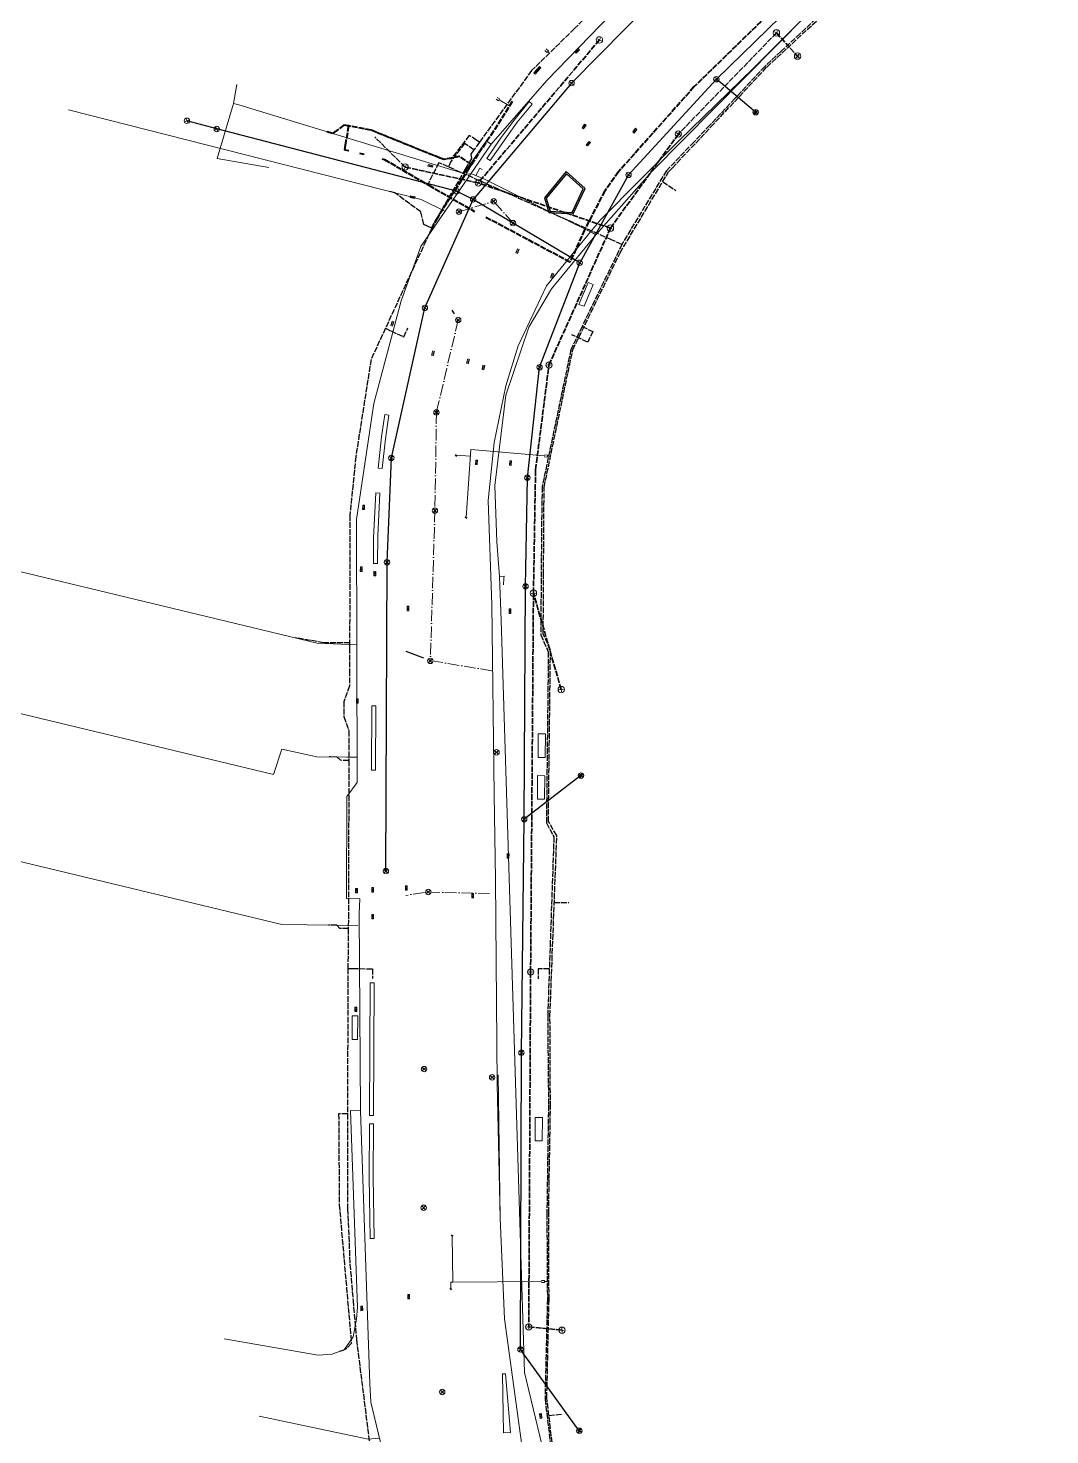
# Model space of a CAD drawing. Header units: metres. Extents: x 105014 to 106600, y 111320 to 118146.
# Drawn here: x 105816 to 106042.1, y 115208.2 to 115519.3 of the extents above; entities that cross this region are included whole.
import ezdxf

# ---------------------------------------------------------------- set-up
doc = ezdxf.new("R2010")
doc.units = ezdxf.units.M
doc.linetypes.add('DASHDOT', pattern=[3.556, 2.54, -0.508, 0, -0.508])
doc.linetypes.add('DASHED', pattern=[1.524, 1.27, -0.254])
for name, color, linetype, lineweight in [('35-RH-ACUE-DOMICILIARIA', 152, 'CONTINUOUS', 9), ('35-RH-ACUE-MATRIZ-PJ', 150, 'DASHED', 40), ('35-RH-ACUE-MENOR-EXIST', 151, 'CONTINUOUS', 13), ('35-RH-ACUE-MENOR-PROY', 5, 'DASHED', 25), ('35-RH-ACUE-PJ-POZOS', 30, 'CONTINUOUS', 30), ('35-RH-PLUV-COLECTOR', 96, 'CONTINUOUS', 30), ('35-RH-PLUV-NODOS', 94, 'CONTINUOUS', 13), ('35-RH-PLUV-RETIRO', 8, 'DASHDOT', 13), ('35-RH-SUDS-ZONAS', 92, 'CONTINUOUS', 20), ('36-RH-SAN-COLECTOR-PROY', 6, 'DASHED', 35), ('36-RH-SAN-POZOS', 216, 'CONTINUOUS', 13)]:
    doc.layers.add(name, color=color, linetype=linetype, lineweight=lineweight)

# ---------------------------------------------------------------- blocks, each defined once
blk = doc.blocks.new('POZO_SAN')
for p, q in [((-0.5, 0), (0.5, 0)), ((0, -0.5), (0, 0.5))]:
    blk.add_line(p, q)
blk.add_circle((0, 0), 0.7)
blk = doc.blocks.new('POZO_PLUV')
for p, q in [((-0.42, -0.42), (0.42, 0.42)), ((-0.42, 0.42), (0.42, -0.42))]:
    blk.add_line(p, q)
blk.add_circle((0, 0), 0.6)
blk = doc.blocks.new('SUMIDERO')
for p, q in [((-0.25, -0.2), (-0.25, 0.2)), ((0, -0.2), (0, 0.2)), ((0.25, -0.2), (0.25, 0.2))]:
    blk.add_line(p, q)
blk.add_lwpolyline([(-0.5, -0.2), (0.5, -0.2), (0.5, 0.2), (-0.5, 0.2)], close=True)

msp = doc.modelspace()

# ---------------------------------------------------------------- linework, layer by layer
at = {"layer": '35-RH-ACUE-DOMICILIARIA'}
for points in [[(105930.6576, 115514.6936), (105931.1396, 115514.2725), (105930.8379, 115513.9271), (105930.3559, 115514.3481)], [(105930.9888, 115514.0998), (105931.3424, 115513.7779)], [(105919.7642, 115503.9715), (105920.3237, 115503.6607), (105920.101, 115503.2598), (105919.5415, 115503.5705)], [(105920.2124, 115503.4603), (105922.5093, 115502.1297)], [(105910.4677, 115424.9536), (105910.8117, 115424.5908)], [(105910.5424, 115425.0245), (105910.8864, 115424.6616)], [(105910.7144, 115424.843), (105913.8287, 115424.6179)], [(105912.9228, 115411.0801), (105913.9279, 115426.1016), (105930.2233, 115424.7152)], [(105930.2427, 115424.9437), (105930.8804, 115424.8894), (105930.8415, 115424.4324), (105930.2038, 115424.4867)], [(105930.861, 115424.6609), (105931.5902, 115424.5989)], [(105912.6622, 115411.1521), (105913.0571, 115410.8455)], [(105912.7253, 115411.2335), (105913.1202, 115410.9268)], [(105909.5905, 115252.3715), (105909.9854, 115252.0648)], [(105909.6537, 115252.4528), (105910.0486, 115252.1461)], [(105909.788, 115252.2181), (105909.9556, 115242.0022), (105929.6104, 115242.1202)], [(105909.9556, 115242.0022), (105909.5051, 115241.9982), (105909.5434, 115240.5257)], [(105929.609, 115242.3495), (105930.249, 115242.3533), (105930.2518, 115241.8947), (105929.6118, 115241.8908)], [(105930.2504, 115242.124), (105931.2401, 115242.1299)], [(105909.2828, 115240.5977), (105909.6777, 115240.291)], [(105909.346, 115240.679), (105909.7409, 115240.3724)]]:
    msp.add_lwpolyline(points, dxfattribs=at)
at = {"layer": '35-RH-ACUE-MATRIZ-PJ'}
for points in [[(106041.2357, 115581.8805), (106032.117, 115572.4484), (106014.9319, 115556.9021), (105983.6243, 115526.0795), (105963.3237, 115506.2964), (105946.6149, 115487.5266), (105943.5833, 115483.3365), (105939.1083, 115474.7111), (105935.8903, 115467.5672), (105917.2024, 115477.506)], [(105923.0856, 115503.0469), (105918.9944, 115496.526), (105914.0712, 115489.1787), (105913.5068, 115488.2891), (105906.5717, 115477.3519), (105905.777, 115476.0986), (105905.3142, 115475.1035)], [(105914.0712, 115489.1787), (105912.7661, 115490.0532), (105911.4611, 115490.9277), (105908.0827, 115490.2585), (105907.1412, 115490.5602), (105891.8979, 115496.7186), (105886.886, 115497.6898), (105885.884, 115497.8839), (105884.3709, 115496.7217), (105883.3575, 115496.017), (105882.1756, 115496.3758)], [(105886.886, 115497.6898), (105886.1591, 115493.4216), (105885.9776, 115492.4038), (105886.9489, 115492.2143)], [(105890.3406, 115491.34), (105889.3793, 115491.6026)], [(105894.3441, 115490.3767), (105894.8271, 115490.2477), (105904.6869, 115484.5631), (105914.7359, 115478.7798)]]:
    msp.add_lwpolyline(points, dxfattribs=at)
at = {"layer": '35-RH-ACUE-MENOR-EXIST'}
for points in [[(105918.48, 115493.65), (105930.77, 115507.7), (105956.95, 115534.76)], [(105941.61, 115473.6), (105954.06, 115487.66), (105988.4114, 115522.3028), (106002.39, 115536.4)], [(105999.62, 115533.4), (105988.4114, 115522.3028), (105976.48, 115510.49), (105959.98, 115494.42), (105942.62, 115476.88), (105940.463, 115474.2515), (105930.68, 115462.33), (105924.46, 115449.02), (105921.67, 115440.22), (105919.14, 115427.68), (105917.79, 115414.84), (105918.61, 115391.86), (105919.08, 115349.85), (105919.42, 115331.08), (105919.8, 115285.79)], [(105861.43, 115502.67), (105862.19, 115506.84)], [(105861.43, 115502.67), (105861.33, 115502.38)], [(105861.43, 115502.67), (105862.65, 115502.36)], [(105902.9663, 115481.3855), (105824.887, 115501.2287)], [(105861.19, 115501.87), (105857.83, 115490.47)], [(105861.33, 115502.38), (105861.19, 115501.87)], [(105862.65, 115502.36), (105912.37, 115487.13)], [(105889.2242, 115323.4573), (105889.3995, 115326.7862), (105886.4593, 115326.8379), (105886.5269, 115349.4153), (105888.8251, 115352.4895), (105888.62, 115410.62), (105892.47, 115436.33), (105898.55, 115459.01), (105902.92, 115471.05), (105913.9461, 115487.0648), (105918.48, 115493.65)], [(105917.33, 115494.32), (105912.37, 115487.13)], [(105917.61, 115494.15), (105917.33, 115494.32)], [(105918.48, 115493.65), (105917.61, 115494.15)], [(105857.83, 115490.47), (105869.25, 115488.49)], [(105912.37, 115487.13), (105912.7, 115487.02), (105914.09, 115487.07), (105915.04, 115486.71)], [(105915.04, 115486.71), (105915.94, 115488.33)], [(105915.94, 115488.33), (105916.45, 115488.06)], [(105915.04, 115486.71), (105916.5128, 115486.0766), (105916.97, 115485.88)], [(105916.97, 115485.88), (105928.464, 115480.1907), (105940.463, 115474.2515), (105940.87, 115474.05)], [(105902.9663, 115481.3855), (105908.2276, 115478.8071)], [(105920.27, 115398.05), (105919.72, 115405.72), (105919.25, 115418.17), (105921.73, 115438.12), (105926.76, 115453.15), (105931.77, 115461.64), (105941.61, 115473.6)], [(105940.87, 115474.05), (105941.61, 115473.6)], [(105660.2916, 115436.1236), (105879.9341, 115383.3357), (105888.715, 115382.9029)], [(105660.2916, 115404.7632), (105870.2924, 115354.2926), (105872.1554, 115359.8316), (105879.8521, 115358.1443), (105886.5081, 115358.098), (105888.7927, 115358.1074)], [(105920.27, 115398.05), (105921.36, 115398.1), (105921.29, 115397.7), (105921.19, 115396.21)], [(105925.86, 115222.02), (105920.67, 115388.38), (105920.27, 115398.05)], [(105660.2916, 115372.0185), (105858.3024, 115324.4295), (105872.1532, 115321.1007), (105888.9794, 115320.8282)], [(105889.56, 115279.85), (105889.2242, 115323.4573)], [(105920.43, 115256.12), (105920.005, 115287.8144)], [(105919.8, 115285.79), (105920.43, 115256.12), (105921.42, 115233.86), (105925.43, 115204.36), (105932.48, 115176.78), (105939.9338, 115148.7605), (105946.26, 115124.98), (105947.62, 115120.12)], [(105887.3102, 115279.9733), (105888.8465, 115236.3704), (105888.6766, 115233.8835), (105887.9286, 115229.9033), (105885.9503, 115226.9933), (105883.183, 115226.0337), (105880.2029, 115225.8208), (105859.3845, 115229.4914)], [(105889.56, 115279.85), (105887.3102, 115279.9733)], [(105891.6, 115219.53), (105889.56, 115279.85)], [(105894.5, 115204.42), (105891.85, 115215.46), (105891.6, 115219.53)], [(105942.95, 115151), (105925.86, 115222.02)], [(105893.7647, 115207.4831), (105891.2321, 115207.2454), (105867.1029, 115212.3285)]]:
    msp.add_lwpolyline(points, dxfattribs=at)
at = {"layer": '35-RH-ACUE-MENOR-PROY'}
for points in [[(106005.9283, 115535.9366), (105986.7794, 115518.0839), (105982.6255, 115514.2075), (105979.0235, 115510.8529), (105972.3924, 115503.7588), (105966.8687, 115497.8495), (105963.3479, 115494.1684), (105957.9385, 115488.5126), (105957.2424, 115487.7848), (105947.6398, 115472), (105947.3812, 115471.4685), (105938.5531, 115453.3279), (105936.0991, 115448.2526), (105929.7252, 115417.8801), (105929.5934, 115408.3207), (105929.4172, 115385.1468), (105931.1013, 115381.3867), (105930.6686, 115343.5337), (105932.3293, 115340.4985), (105931.5301, 115317.4364), (105931.3162, 115311.2625), (105930.9573, 115300.9068), (105931.1356, 115281.1806), (105930.9715, 115270.332), (105930.7716, 115257.1093), (105930.887, 115238.2938), (105930.3721, 115216.0505), (105932.9794, 115194.4395)], [(105933.3677, 115194.4042), (105931.2334, 115212.5225), (105930.7731, 115216.4303), (105930.818, 115218.5864), (105931.2569, 115238.1571), (105931.176, 115257.3054), (105931.5626, 115280.7337), (105931.4642, 115300.8994), (105932.9823, 115340.7378), (105931.1075, 115343.8638), (105931.5793, 115381.7278), (105929.9779, 115385.3527), (105930.0388, 115398.523), (105930.1692, 115417.7888), (105936.5151, 115448.201), (105946.9668, 115469.6173), (105957.7115, 115487.5282), (105958.5124, 115488.3721), (105963.7242, 115493.9002), (105967.0881, 115497.4652), (105979.4416, 115510.6825), (106006.1191, 115535.4571)], [(105940.9485, 115523.1859), (105936.8901, 115519.211), (105927.3869, 115509.903), (105915.853, 115494.075), (105914.6328, 115492.4006), (105913.9418, 115491.4483), (105914.0825, 115490.4843), (105913.3591, 115489.2328), (105912.7235, 115488.132), (105906.5015, 115477.3738), (105905.7723, 115476.1129), (105905.3142, 115475.1035), (105895.0532, 115452.9274), (105891.8707, 115446.0509), (105888.4958, 115424.5631), (105887.1809, 115411.5743), (105887.1303, 115383.3838), (105887.1283, 115382.2776), (105887.1193, 115377.2379), (105887.1131, 115373.8336), (105885.863, 115370.3388), (105885.8182, 115367.05), (105886.9831, 115363.9238), (105886.9559, 115357.3545), (105886.8626, 115323.6131), (105886.8332, 115320.1646), (105886.7578, 115311.3469), (105886.6418, 115279.2137), (105886.681, 115258.2254), (105887.2009, 115245.9771), (105887.8921, 115237.9576), (105888.6431, 115229.2444), (105888.829, 115227.7727), (105891.4661, 115206.8979)], [(105915.853, 115494.075), (105915.268, 115494.4716), (105913.6131, 115495.5893), (105909.6494, 115490.4369), (105907.9143, 115490.2448), (105891.8979, 115496.7186), (105886.886, 115497.6898), (105885.884, 115497.8839), (105884.3709, 115496.7217), (105883.3575, 115496.017), (105882.1756, 115496.3758)], [(105886.886, 115497.6898), (105886.1591, 115493.4216), (105885.9776, 115492.4038), (105886.9489, 115492.2143)], [(105914.6328, 115492.4006), (105912.5576, 115493.8242), (105909.5259, 115489.8151), (105908.9764, 115488.6348)], [(105890.3633, 115491.3582), (105889.3739, 115491.6065)], [(105894.3441, 115490.3767), (105894.8271, 115490.2477), (105904.6869, 115484.5631), (105914.7359, 115478.7798)], [(105947.3812, 115471.4685), (105945.0959, 115472.49), (105908.9764, 115488.6348), (105906.8795, 115489.5509), (105904.412, 115484.7216)], [(105956.4024, 115485.3459), (105959.3112, 115483.4219)], [(105905.3142, 115475.1035), (105904.3451, 115475.54), (105903.5153, 115475.9138), (105902.8914, 115478.6723), (105897.1492, 115482.8604), (105896.0599, 115483.1458)], [(105895.0532, 115452.9274), (105896.293, 115452.3501), (105899.0969, 115451.0446), (105900.0396, 115453.0016)], [(105938.5531, 115453.3279), (105940.9446, 115452.244), (105939.8498, 115449.8526), (105936.2776, 115451.5147)], [(105887.1303, 115383.3838), (105881.456, 115383.3734), (105875.0838, 115384.5014)], [(105886.9559, 115357.3545), (105885.1, 115357.3927), (105884.4026, 115358.1187), (105882.5732, 115358.1429)], [(105932.4185, 115325.9423), (105935.6241, 115325.9327)], [(105886.8332, 115320.1646), (105884.9773, 115320.2028), (105884.2799, 115320.9288), (105882.4505, 115320.9531)], [(105886.7578, 115311.3469), (105887.8, 115311.3365), (105892.1862, 115311.2928), (105892.1749, 115309.1419)], [(105931.3162, 115311.2625), (105928.8852, 115311.3126), (105928.8491, 115309.0866)], [(105886.6418, 115279.2137), (105884.7017, 115279.2183), (105884.8358, 115259.1261), (105887.5175, 115228.4953), (105886.3595, 115227.2278), (105885.6255, 115226.9038), (105884.8975, 115226.6336)], [(105931.2334, 115212.5225), (105934.2391, 115212.8259)]]:
    msp.add_lwpolyline(points, dxfattribs=at)
at = {"layer": '35-RH-ACUE-PJ-POZOS'}
for points in [[(105935.0638, 115487.5891), (105930.2365, 115481.8107), (105931.2304, 115478.5035), (105936.6248, 115478.2059), (105939.2589, 115483.8472), (105935.0638, 115487.5891)], [(105935.1007, 115487.0873), (105930.6259, 115481.731), (105931.4949, 115478.8395), (105936.4078, 115478.5684), (105938.8316, 115483.7593), (105935.1007, 115487.0873)]]:
    msp.add_lwpolyline(points, close=True, dxfattribs=at)
at = {"layer": '35-RH-PLUV-COLECTOR'}
for points in [[(106042.0877, 115579.8827), (105968.2781, 115508.0215)], [(106042.0877, 115579.8827), (105968.2781, 115508.0215)], [(105960.2568, 115531.5503), (105936.246, 115507.1456)], [(105960.2568, 115531.5503), (105936.246, 115507.1456)], [(105936.246, 115507.1456), (105914.4428, 115481.4373)], [(105936.246, 115507.1456), (105914.4428, 115481.4373)], [(105968.2781, 115508.0215), (105948.8477, 115486.858)], [(105968.2781, 115508.0215), (105948.8477, 115486.858)], [(105976.98, 115500.71), (105968.2781, 115508.0215)], [(105976.98, 115500.71), (105968.2781, 115508.0215)], [(105857.734, 115497.003), (105851.121, 115498.815)], [(105910.8002, 115483.2416), (105857.734, 115497.003)], [(105948.8477, 115486.858), (105938.0376, 115467.4214)], [(105948.8477, 115486.858), (105938.0376, 115467.4214)], [(105903.7786, 115457.4403), (105914.4428, 115481.4373)], [(105903.7786, 115457.4403), (105914.4428, 115481.4373)], [(105914.4428, 115481.4373), (105910.77, 115483.24)], [(105914.4428, 115481.4373), (105910.77, 115483.24)], [(105938.0376, 115467.4214), (105914.4428, 115481.4373)], [(105938.0376, 115467.4214), (105914.4428, 115481.4373)], [(105929.1727, 115444.3154), (105938.0376, 115467.4214)], [(105929.1727, 115444.3154), (105938.0376, 115467.4214)], [(105896.3686, 115424.2532), (105903.7786, 115457.4403)], [(105896.3686, 115424.2532), (105903.7786, 115457.4403)], [(105910.3029, 115456.1225), (105909.7861, 115456.9036)], [(105926.4549, 115419.884), (105929.1727, 115444.3154)], [(105926.4549, 115419.884), (105929.1727, 115444.3154)], [(105895.4014, 115401.2001), (105896.3686, 115424.2532)], [(105895.4014, 115401.2001), (105896.3686, 115424.2532)], [(105926.0525, 115395.8613), (105926.4549, 115419.884)], [(105926.0525, 115395.8613), (105926.4549, 115419.884)], [(105895.1519, 115332.8881), (105895.4014, 115401.2001)], [(105895.1519, 115332.8881), (105895.4014, 115401.2001)], [(105925.7761, 115344.3719), (105926.0525, 115395.8613)], [(105925.7761, 115344.3719), (105926.0525, 115395.8613)], [(105903.5286, 115379.9828), (105899.6588, 115381.4724)], [(105938.33, 115354.03), (105925.7761, 115344.3719)], [(105938.33, 115354.03), (105925.7761, 115344.3719)], [(105925.1587, 115292.7199), (105925.7761, 115344.3719)], [(105925.1587, 115292.7199), (105925.7761, 115344.3719)], [(105924.94, 115227.12), (105925.1587, 115292.7199)], [(105924.94, 115227.12), (105925.1587, 115292.7199)], [(105937.96, 115209.12), (105924.94, 115227.12)], [(105937.96, 115209.12), (105924.94, 115227.12)]]:
    msp.add_lwpolyline(points, dxfattribs=at)
at = {"layer": '35-RH-PLUV-RETIRO'}
for points in [[(105911.3143, 115478.7163), (105919.0194, 115481.0127)], [(105923.2844, 115476.1871), (105919.0194, 115481.0127)], [(105911.151, 115454.7768), (105906.3456, 115434.3271), (105906.0026, 115412.5967), (105904.999, 115379.376)], [(105918.5626, 115377.1646), (105905.8039, 115379.3271)], [(105903.6933, 115328.1543), (105899.5955, 115327.5197)], [(105918.0805, 115327.926), (105905.3225, 115328.2233)]]:
    msp.add_lwpolyline(points, dxfattribs=at)
at = {"layer": '35-RH-SUDS-ZONAS'}
for points in [[(105918.2326, 115490.0095), (105918.2326, 115490.0095), (105924.2303, 115498.4781), (105927.5453, 115502.4822), (105926.8595, 115503.0651), (105923.5767, 115498.9679), (105920.4761, 115494.8027), (105917.4946, 115490.5002), (105918.2326, 115490.0095)], [(105941.0139, 115462.6149), (105939.9059, 115463.0824), (105937.86, 115458.2239), (105939.0051, 115457.8323), (105941.0139, 115462.6149)], [(105894.3142, 115421.9334), (105893.4196, 115422.0087), (105894.2057, 115428.8954), (105894.9304, 115433.8543), (105895.8175, 115433.6978), (105895.063, 115428.4909), (105894.3142, 115421.9334)], [(105893.2831, 115400.8881), (105892.3822, 115400.897), (105892.43, 115406.5691), (105892.9474, 115416.529), (105893.813, 115416.4339), (105893.3434, 115407.0083), (105893.2831, 115400.8881)], [(105892.8657, 115355.2222), (105891.9658, 115355.2279), (105892.0548, 115369.4227), (105892.9548, 115369.417), (105892.8657, 115355.2222)], [(105930.4585, 115363.2144), (105928.8586, 115363.2269), (105928.8179, 115358.0266), (105930.4179, 115358.0146), (105930.4585, 115363.2144)], [(105930.2815, 115348.7932), (105928.6816, 115348.8052), (105928.7222, 115354.0054), (105930.3222, 115353.993), (105930.2815, 115348.7932)], [(105891.5284, 115278.8224), (105891.6707, 115308.2015), (105892.5707, 115308.1959), (105892.4283, 115278.818), (105891.5284, 115278.8224)], [(105888.892, 115295.658), (105887.692, 115295.6655), (105887.7241, 115300.8654), (105888.9246, 115300.858), (105888.892, 115295.658)], [(105892.4196, 115277.0087), (105892.3624, 115265.2071), (105892.5586, 115251.6333), (105891.6589, 115251.6108), (105891.4624, 115265.2033), (105891.5196, 115277.0131), (105892.4196, 115277.0087)], [(105929.7952, 115278.4152), (105929.7554, 115273.2167), (105928.1555, 115273.2292), (105928.1961, 115278.4294), (105929.7952, 115278.4152)], [(105922.6988, 115208.7441), (105921.1836, 115208.6642), (105920.9463, 115221.7508), (105921.6411, 115221.7419), (105922.6988, 115208.7441)]]:
    msp.add_lwpolyline(points, close=True, dxfattribs=at)
at = {"layer": '36-RH-SAN-COLECTOR-PROY'}
for points in [[(105981.5816, 115518.2573), (105959.8861, 115495.8913)], [(105981.58, 115518.26), (105986.24, 115513.11)], [(105942.4096, 115516.705), (105915.5936, 115485.08)], [(105899.4225, 115488.5795), (105892.741, 115495.198)], [(105959.89, 115495.89), (105944.8492, 115475.0767)], [(105915.5936, 115485.08), (105899.4208, 115488.5809)], [(105944.8492, 115475.0767), (105915.5936, 115485.08)], [(105931.2389, 115444.8006), (105944.8492, 115475.0767)], [(105928.2788, 115421.6311), (105931.2389, 115444.8006)], [(105927.8059, 115394.348), (105928.2788, 115421.6311)], [(105927.18, 115310.59), (105927.8059, 115394.348)], [(105933.9485, 115373.0449), (105927.8059, 115394.348)], [(105927.18, 115310.59), (105926.77, 115232.09)], [(105934.1308, 115231.3642), (105926.77, 115232.09)]]:
    msp.add_lwpolyline(points, dxfattribs=at)

# ---------------------------------------------------------------- block references
at = {"layer": '35-RH-PLUV-NODOS'}
for name, p, rotation in [('SUMIDERO', (105937.4852, 115514.2668), 227), ('SUMIDERO', (105937.4852, 115514.2668), 227), ('SUMIDERO', (105937.4852, 115514.2668), 227), ('SUMIDERO', (105928.3994, 115509.6349), 229), ('SUMIDERO', (105928.9382, 115510.3013), 229), ('SUMIDERO', (105928.9382, 115510.3013), 229), ('POZO_PLUV', (105968.2781, 115508.0215), 245), ('POZO_PLUV', (105968.2781, 115508.0215), 245), ('POZO_PLUV', (105936.246, 115507.1456), 275), ('POZO_PLUV', (105936.246, 115507.1456), 275), ('POZO_PLUV', (105851.121, 115498.815), 250), ('POZO_PLUV', (105976.98, 115500.71), 50.1), ('POZO_PLUV', (105976.98, 115500.71), 50.1), ('POZO_PLUV', (105976.98, 115500.71), 50.1), ('POZO_PLUV', (105976.98, 115500.71), 50.1), ('POZO_PLUV', (105976.98, 115500.71), 275), ('POZO_PLUV', (105976.98, 115500.71), 275), ('POZO_PLUV', (105857.734, 115497.003), 250), ('SUMIDERO', (105939.016, 115497.5756), 237), ('SUMIDERO', (105939.016, 115497.5756), 237), ('SUMIDERO', (105939.016, 115497.5756), 237), ('SUMIDERO', (105950.2367, 115496.6349), 233.6), ('SUMIDERO', (105950.2367, 115496.6349), 233.6), ('SUMIDERO', (105950.2367, 115496.6349), 233.6), ('SUMIDERO', (105939.9363, 115493.7594), 48.1), ('SUMIDERO', (105939.9363, 115493.7594), 48.1), ('SUMIDERO', (105939.9363, 115493.7594), 48.1), ('SUMIDERO', (105904.9985, 115488.8542), 346.5), ('SUMIDERO', (105904.9985, 115488.8542), 346.5), ('SUMIDERO', (105904.9985, 115488.8542), 346.5), ('POZO_PLUV', (105948.8477, 115486.858), 275), ('POZO_PLUV', (105948.8477, 115486.858), 275), ('POZO_PLUV', (105910.8002, 115483.2416), 250), ('SUMIDERO', (105901.075, 115481.9285), 346.4), ('SUMIDERO', (105901.075, 115481.9285), 346.4), ('SUMIDERO', (105901.075, 115481.9285), 346.4), ('POZO_PLUV', (105914.4428, 115481.4373), 275), ('POZO_PLUV', (105914.4428, 115481.4373), 275), ('SUMIDERO', (105924.2689, 115469.9984), 247.2), ('SUMIDERO', (105924.2689, 115469.9984), 247.2), ('SUMIDERO', (105924.2689, 115469.9984), 247.2), ('POZO_PLUV', (105938.0376, 115467.4214), 275), ('POZO_PLUV', (105938.0376, 115467.4214), 275), ('SUMIDERO', (105931.966, 115464.5554), 248.5), ('SUMIDERO', (105931.966, 115464.5554), 248.5), ('SUMIDERO', (105931.966, 115464.5554), 248.5), ('POZO_PLUV', (105903.7786, 115457.4403), 275), ('POZO_PLUV', (105903.7786, 115457.4403), 275), ('SUMIDERO', (105896.5778, 115453.9596), 252.3), ('SUMIDERO', (105896.5778, 115453.9596), 252.3), ('SUMIDERO', (105896.5778, 115453.9596), 252.3), ('SUMIDERO', (105905.5721, 115447.3996), 74.4), ('SUMIDERO', (105905.5721, 115447.3996), 74.4), ('SUMIDERO', (105905.5721, 115447.3996), 74.4), ('SUMIDERO', (105913.3068, 115445.6322), 253.2), ('SUMIDERO', (105913.3068, 115445.6322), 253.2), ('SUMIDERO', (105913.3068, 115445.6322), 253.2), ('SUMIDERO', (105916.7427, 115444.2776), 260.3), ('SUMIDERO', (105916.7427, 115444.2776), 260.3), ('SUMIDERO', (105916.7427, 115444.2776), 260.3), ('POZO_PLUV', (105929.1727, 115444.3154), 275), ('POZO_PLUV', (105929.1727, 115444.3154), 275), ('POZO_PLUV', (105896.3686, 115424.2532), 275), ('POZO_PLUV', (105896.3686, 115424.2532), 275), ('SUMIDERO', (105915.2088, 115423.2826), 87.2), ('SUMIDERO', (105915.2088, 115423.2826), 87.2), ('SUMIDERO', (105915.2088, 115423.2826), 87.2), ('SUMIDERO', (105922.719, 115423.1124), 265.9), ('SUMIDERO', (105922.719, 115423.1124), 265.9), ('SUMIDERO', (105922.719, 115423.1124), 265.9), ('POZO_PLUV', (105926.4549, 115419.884), 275), ('POZO_PLUV', (105926.4549, 115419.884), 275), ('SUMIDERO', (105890.2176, 115413.3377), 87.3), ('SUMIDERO', (105890.2176, 115413.3377), 87.3), ('SUMIDERO', (105889.7151, 115399.6655), 87.3), ('POZO_PLUV', (105895.4014, 115401.2001), 275), ('POZO_PLUV', (105895.4014, 115401.2001), 275), ('SUMIDERO', (105892.7077, 115398.6839), 269.5), ('SUMIDERO', (105892.7077, 115398.6839), 269.5), ('SUMIDERO', (105892.7077, 115398.6839), 269.5), ('POZO_PLUV', (105926.0525, 115395.8613), 275), ('POZO_PLUV', (105926.0525, 115395.8613), 275), ('SUMIDERO', (105900.0377, 115390.9777), 269.5), ('SUMIDERO', (105900.0377, 115390.9777), 269.5), ('SUMIDERO', (105900.0377, 115390.9777), 269.5), ('SUMIDERO', (105922.6276, 115390.3743), 270.3), ('SUMIDERO', (105922.6276, 115390.3743), 270.3), ('SUMIDERO', (105922.6276, 115390.3743), 270.3), ('SUMIDERO', (105888.8423, 115370.4968), 269.5), ('POZO_PLUV', (105938.33, 115354.03), 127.7), ('POZO_PLUV', (105938.33, 115354.03), 127.7), ('POZO_PLUV', (105938.33, 115354.03), 275), ('POZO_PLUV', (105938.33, 115354.03), 275), ('POZO_PLUV', (105925.7761, 115344.3719), 275), ('POZO_PLUV', (105925.7761, 115344.3719), 275), ('SUMIDERO', (105922.2044, 115336.2516), 269.2), ('SUMIDERO', (105922.2044, 115336.2516), 269.2), ('SUMIDERO', (105922.2044, 115336.2516), 269.2), ('POZO_PLUV', (105895.1519, 115332.8881), 275), ('POZO_PLUV', (105895.1519, 115332.8881), 275), ('POZO_PLUV', (105895.1519, 115332.8881), 359.3), ('POZO_PLUV', (105895.1519, 115332.8881), 359.3), ('SUMIDERO', (105888.6421, 115328.5743), 269.8), ('SUMIDERO', (105888.6421, 115328.5743), 269.8), ('SUMIDERO', (105892.2379, 115328.7568), 269.8), ('SUMIDERO', (105892.2379, 115328.7568), 269.8), ('SUMIDERO', (105899.6831, 115329.1427), 269.8), ('SUMIDERO', (105899.6831, 115329.1427), 269.8), ('SUMIDERO', (105899.6831, 115329.1427), 269.8), ('SUMIDERO', (105914.3647, 115327.4546), 89.9), ('SUMIDERO', (105914.3647, 115327.4546), 89.9), ('SUMIDERO', (105914.3647, 115327.4546), 89.9), ('SUMIDERO', (105892.2203, 115322.8282), 269.8), ('SUMIDERO', (105888.4926, 115302.3191), 269.8), ('POZO_PLUV', (105925.1587, 115292.7199), 275), ('POZO_PLUV', (105925.1587, 115292.7199), 275), ('SUMIDERO', (105900.1974, 115238.7912), 91.8), ('SUMIDERO', (105889.8298, 115236.1888), 91.8), ('POZO_PLUV', (105924.94, 115227.12), 275), ('POZO_PLUV', (105924.94, 115227.12), 275), ('SUMIDERO', (105929.4232, 115212.3979), 96.2), ('SUMIDERO', (105929.4232, 115212.3979), 96.2), ('SUMIDERO', (105929.4355, 115212.3872), 95.2), ('POZO_PLUV', (105937.96, 115209.12), 33.1), ('POZO_PLUV', (105937.96, 115209.12), 33.1), ('POZO_PLUV', (105937.96, 115209.12), 275), ('POZO_PLUV', (105937.96, 115209.12), 275)]:
    msp.add_blockref(name, p, dxfattribs=dict(at, rotation=rotation))
for p in [(105919.0194, 115481.0127), (105911.3143, 115478.7163), (105923.2844, 115476.1871), (105911.151, 115454.7768), (105906.3456, 115434.3271), (105906.0026, 115412.5967), (105904.999, 115379.376), (105919.6367, 115359.1501), (105904.5176, 115328.2722), (105903.6172, 115289.1149), (105918.6657, 115287.2845), (105903.5173, 115258.4362), (105907.628, 115217.7071), (105907.628, 115217.7071)]:
    msp.add_blockref('POZO_PLUV', p, dxfattribs=at)
at = {"layer": '36-RH-SAN-POZOS'}
for p, rotation in [((105981.58, 115518.26), 245), ((105942.4096, 115516.705), 245), ((105986.24, 115513.11), 40), ((105986.24, 115513.11), 245), ((105959.8861, 115495.8913), 240.9), ((105899.4208, 115488.5809), 245), ((105915.5936, 115485.08), 245), ((105944.8492, 115475.0767), 245), ((105931.2389, 115444.8006), 275), ((105927.8059, 115394.348), 275), ((105933.9485, 115373.0449), 275), ((105927.18, 115310.59), 275), ((105926.77, 115232.09), 275), ((105934.1308, 115231.3642), 275)]:
    msp.add_blockref('POZO_SAN', p, dxfattribs=dict(at, rotation=rotation))

doc.saveas('drawing.dxf')
